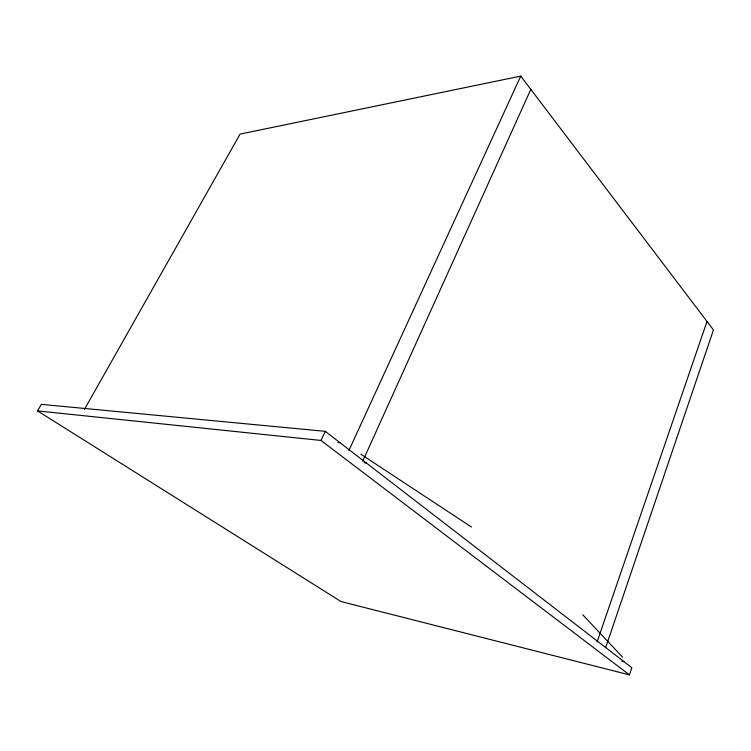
<?xml version="1.0" encoding="UTF-8"?>
<svg xmlns="http://www.w3.org/2000/svg" width="751" height="751" viewBox="0 0 751 751"><rect width="100%" height="100%" fill="white"/><g stroke="black" fill="none" stroke-linecap="round" stroke-linejoin="round"><path stroke-width="1.13" d="M629.46 674.896L631.816 667.705L325.286 431.346L41.371 404.357L37.55 410.91L341.048 601.56L629.46 674.896L320.996 440.452L37.55 410.91M605.794 647.221L713.45 329.971L520.743 76.104L240.076 134.091L84.459 409.379M597.092 641.955L707.001 321.475M362.752 461.152L530.816 89.378M348.886 450.544L520.743 76.104M320.996 440.452L325.286 431.346M337.856 442.461L339.987 442.686M364.197 462.738L366.328 463.001M621.856 661.087L623.865 661.584M360.818 454.186L471.431 527.014M582.795 614.834L622.551 657.106"/></g></svg>
